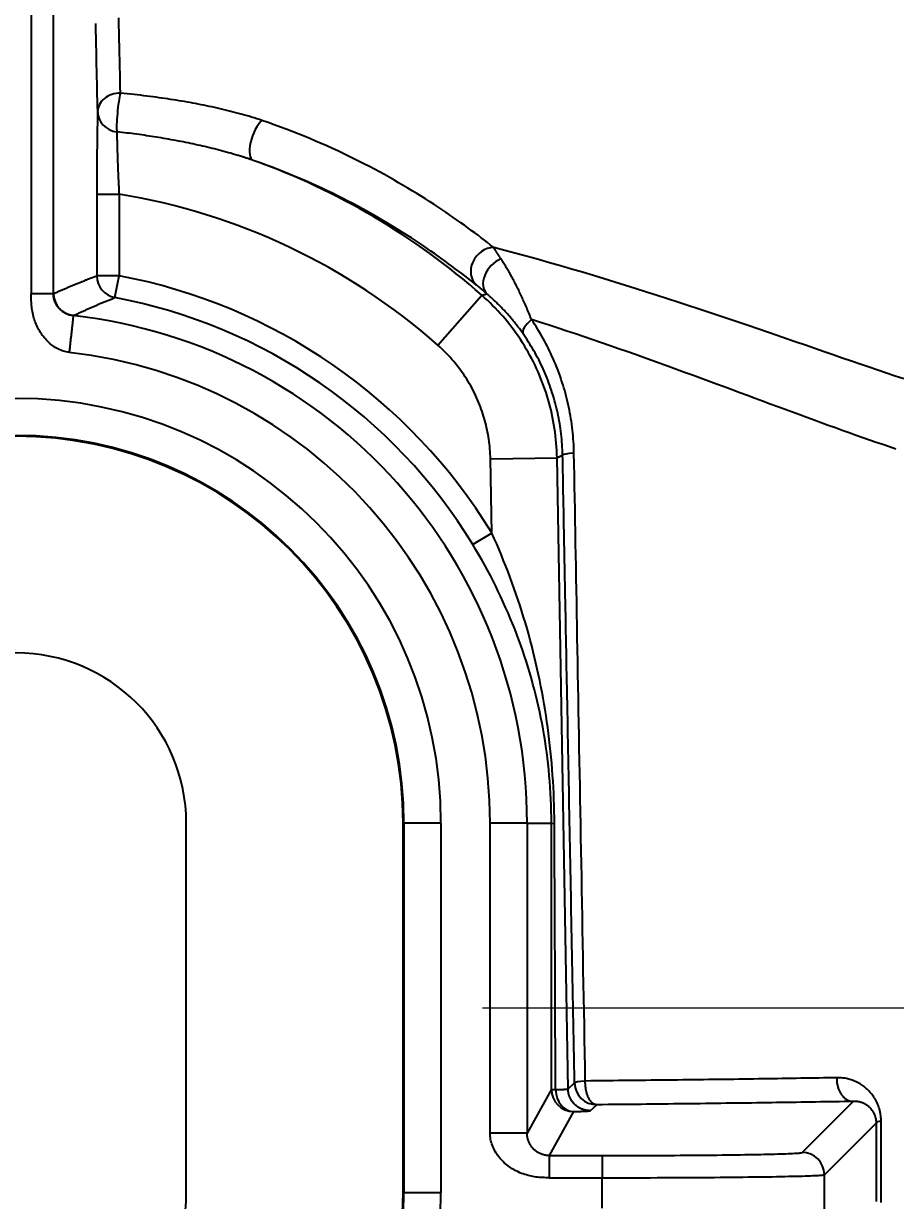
# Model space of a CAD drawing. Extents: x 0 to 395, y 0 to 289.
# Drawn here: x 114.77 to 126.55, y 222.07 to 237.98 of the extents above; entities that cross this region are included whole.
import ezdxf

# ---------------------------------------------------------------- set-up
doc = ezdxf.new("R2010")
doc.units = 0
doc.header["$LTSCALE"] = 10
doc.header["$MEASUREMENT"] = 0
doc.header["$PDMODE"] = 3
doc.header["$PDSIZE"] = -10
doc.layers.get('0').update_dxf_attribs({"linetype": 'CONTINUOUS'})
doc.layers.get('DEFPOINTS').update_dxf_attribs({"linetype": 'CONTINUOUS'})
doc.layers.add('1', color=7, linetype='CONTINUOUS')
doc.styles.add('Daelim Dimension', font='')
doc.styles.get('Daelim Dimension').set_extended_font_data('나눔고딕')
doc.dimstyles.new('DEFAULT', dxfattribs={"dimscale": 2, "dimtxt": 2, "dimasz": 2, "dimexe": 0, "dimexo": 2, "dimgap": 1, "dimtad": 1, "dimdec": 0, "dimzin": 9, "dimdsep": 46, "dimtxsty": 'Daelim Dimension', "dimcen": 0.5, "dimclrd": 5, "dimclre": 5, "dimclrt": 256, "dimadec": 1, "dimazin": 0, "dimtfac": 1, "dimtdec": 0, "dimtix": 1, "dimtmove": 0, "dimatfit": 3, "dimfxl": 1, "dimtolj": 1, "dimtzin": 1, "dimlwd": 9, "dimlwe": 9, "dimarcsym": 0})

# ---------------------------------------------------------------- blocks, each defined once
blk = doc.blocks.new('*D0')
at = {"color": 5, "linetype": 'ByBlock', "lineweight": 9, "ltscale": 0.5, "transparency": 16777216}
for p, q in [((112.37, 220.668), (112.37, 206.731)), ((116.97, 220.668), (116.97, 206.731)), ((108.37, 206.731), (104.37, 206.731)), ((112.37, 206.731), (116.97, 206.731)), ((120.97, 206.731), (152.671, 206.731))]:
    blk.add_line(p, q, dxfattribs=at)
at = {"color": 5, "ltscale": 0.5, "transparency": 16777216}
for points in [[(108.37, 207.398), (108.37, 206.064), (112.37, 206.731)], [(120.97, 207.398), (120.97, 206.064), (116.97, 206.731)]]:
    blk.add_solid(points, dxfattribs=at)
at = {"layer": 'DEFPOINTS', "color": 0, "ltscale": 0.5, "transparency": 16777216}
for p in [(112.37, 224.668), (116.97, 224.668), (116.97, 206.731)]:
    blk.add_point(p, dxfattribs=at)
at = {"color": 7, "ltscale": 0.5, "transparency": 16777216, "insert": (148.817, 211.963), "char_height": 6, "attachment_point": 5, "style": 'Daelim Dimension'}
blk.add_mtext('\\A1;5', dxfattribs=at)
blk = doc.blocks.new('*D2')
at = {"color": 5, "linetype": 'ByBlock', "lineweight": 9, "ltscale": 0.5, "transparency": 16777216}
for p, q in [((118.67, 247.167), (149.411, 247.167)), ((149.411, 243.167), (149.411, 228.668)), ((120.97, 224.668), (149.411, 224.668))]:
    blk.add_line(p, q, dxfattribs=at)
at = {"color": 5, "ltscale": 0.5, "transparency": 16777216}
for points in [[(148.744, 243.167), (150.078, 243.167), (149.411, 247.167)], [(148.744, 228.668), (150.078, 228.668), (149.411, 224.668)]]:
    blk.add_solid(points, dxfattribs=at)
at = {"layer": 'DEFPOINTS', "color": 0, "ltscale": 0.5, "transparency": 16777216}
for p in [(114.67, 247.167), (116.97, 224.668), (149.411, 224.668)]:
    blk.add_point(p, dxfattribs=at)
at = {"color": 7, "ltscale": 0.5, "transparency": 16777216, "insert": (143.99, 235.917), "char_height": 6, "attachment_point": 5, "rotation": 90, "style": 'Daelim Dimension'}
blk.add_mtext('\\A1;22.5', dxfattribs=at)

msp = doc.modelspace()

# ---------------------------------------------------------------- linework, layer by layer
at = {"layer": '1'}
for p, q in [((115.174, 242.861), (115.174, 234.325)), ((114.874, 242.797), (114.874, 234.325)), ((115.762, 235.67), (116.062, 235.67)), ((115.762, 235.67), (115.762, 234.567)), ((116.062, 235.67), (116.062, 234.567)), ((116.062, 234.567), (115.762, 234.567)), ((116.007, 234.272), (116.062, 234.567)), ((115.174, 234.325), (114.874, 234.325)), ((115.174, 234.325), (115.178, 234.327)), ((120.369, 233.629), (120.964, 234.304)), ((121.079, 232.091), (121.979, 232.107)), ((121.097, 231.089), (121.079, 232.091)), ((122.128, 223.573), (121.979, 232.107)), ((121.097, 231.089), (120.841, 230.933)), ((116.97, 222.168), (116.97, 227.168)), ((119.911, 227.168), (119.899, 227.168)), ((119.899, 222.168), (119.899, 227.168)), ((120.411, 227.168), (119.911, 227.168)), ((119.911, 227.168), (119.911, 222.168)), ((120.411, 227.168), (120.411, 222.168)), ((121.574, 227.168), (121.074, 227.168)), ((121.074, 222.975), (121.074, 227.168)), ((121.574, 227.168), (121.904, 227.168)), ((121.574, 227.168), (121.574, 222.975)), ((121.903, 223.568), (121.574, 222.975)), ((122.128, 223.573), (122.216, 223.654)), ((125.291, 222.714), (125.981, 223.404)), ((122.203, 223.268), (121.872, 222.672)), ((122.428, 223.279), (122.516, 223.359)), ((125.591, 222.414), (126.293, 223.117)), ((121.574, 222.975), (121.074, 222.975)), ((121.872, 222.672), (122.591, 222.672)), ((121.872, 222.672), (121.872, 222.372)), ((122.591, 222.672), (122.591, 222.372)), ((121.872, 222.372), (122.591, 222.372)), ((122.591, 221.963), (122.591, 222.372)), ((125.591, 221.921), (125.591, 222.414)), ((119.911, 222.168), (119.899, 222.168)), ((120.411, 222.168), (119.911, 222.168))]:
    msp.add_line(p, q, dxfattribs=at)
for points in [[(116.081, 237.037), (116.079, 237.123), (116.077, 237.21), (116.075, 237.299), (116.073, 237.389), (116.071, 237.48), (116.069, 237.573), (116.067, 237.667), (116.065, 237.762), (116.063, 237.858), (116.061, 237.956), (116.059, 238.055)], [(115.774, 236.786), (115.772, 236.86), (115.77, 236.935), (115.768, 237.012), (115.766, 237.09), (115.765, 237.17), (115.763, 237.252), (115.761, 237.336), (115.759, 237.421), (115.758, 237.509), (115.756, 237.599), (115.754, 237.69), (115.752, 237.784), (115.75, 237.879), (115.749, 237.977)], [(117.993, 236.666), (117.958, 236.678), (117.922, 236.69), (117.887, 236.701), (117.851, 236.712), (117.816, 236.723), (117.781, 236.733), (117.745, 236.743), (117.71, 236.753), (117.675, 236.763), (117.64, 236.772), (117.605, 236.781), (117.57, 236.79), (117.534, 236.799), (117.499, 236.808), (117.463, 236.816), (117.427, 236.825), (117.39, 236.833), (117.354, 236.841), (117.317, 236.849), (117.28, 236.857), (117.243, 236.865), (117.207, 236.872), (117.17, 236.88), (117.133, 236.887), (117.096, 236.894), (117.059, 236.901), (117.022, 236.908), (116.985, 236.914), (116.948, 236.921), (116.91, 236.927), (116.873, 236.934), (116.835, 236.94), (116.797, 236.946), (116.759, 236.952), (116.72, 236.958), (116.681, 236.964), (116.642, 236.969), (116.602, 236.975), (116.562, 236.981), (116.521, 236.986), (116.48, 236.992), (116.438, 236.997), (116.396, 237.002), (116.353, 237.008), (116.309, 237.013), (116.265, 237.018), (116.22, 237.023), (116.174, 237.028), (116.128, 237.033), (116.081, 237.037)], [(115.774, 236.786), (115.773, 236.775), (115.773, 236.763), (115.772, 236.75), (115.772, 236.737), (115.772, 236.724), (115.771, 236.71), (115.771, 236.695), (115.77, 236.68), (115.77, 236.665), (115.77, 236.649), (115.769, 236.633), (115.769, 236.616), (115.769, 236.599), (115.768, 236.581), (115.768, 236.563), (115.768, 236.544), (115.768, 236.525), (115.767, 236.506), (115.767, 236.486), (115.767, 236.466), (115.766, 236.445), (115.766, 236.424), (115.766, 236.402), (115.766, 236.38), (115.765, 236.358), (115.765, 236.335), (115.765, 236.312), (115.765, 236.288), (115.764, 236.263), (115.764, 236.239), (115.764, 236.213), (115.764, 236.187), (115.764, 236.161), (115.763, 236.135), (115.763, 236.108), (115.763, 236.08), (115.763, 236.053), (115.763, 236.025), (115.763, 235.996), (115.763, 235.968), (115.762, 235.939), (115.762, 235.91), (115.762, 235.881), (115.762, 235.852), (115.762, 235.822), (115.762, 235.792), (115.762, 235.762), (115.762, 235.732), (115.762, 235.701), (115.762, 235.67)], [(121.123, 234.951), (121.082, 234.983), (121.041, 235.015), (120.999, 235.048), (120.956, 235.081), (120.912, 235.114), (120.867, 235.147), (120.821, 235.181), (120.774, 235.216), (120.727, 235.25), (120.678, 235.285), (120.629, 235.32), (120.578, 235.355), (120.527, 235.39), (120.475, 235.426), (120.422, 235.462), (120.368, 235.498), (120.313, 235.534), (120.257, 235.57), (120.2, 235.606), (120.142, 235.643), (120.083, 235.679), (120.024, 235.716), (119.963, 235.752), (119.901, 235.789), (119.839, 235.825), (119.775, 235.862), (119.711, 235.898), (119.646, 235.935), (119.58, 235.971), (119.513, 236.007), (119.445, 236.043), (119.376, 236.078), (119.306, 236.114), (119.235, 236.149), (119.164, 236.184), (119.091, 236.219), (119.018, 236.254), (118.944, 236.288), (118.869, 236.322), (118.793, 236.355), (118.717, 236.388), (118.639, 236.421), (118.561, 236.453), (118.482, 236.485), (118.402, 236.517), (118.322, 236.548), (118.241, 236.578), (118.159, 236.608), (118.076, 236.638), (117.993, 236.666)], [(117.667, 236.195), (117.636, 236.204), (117.605, 236.213), (117.573, 236.223), (117.542, 236.231), (117.51, 236.24), (117.478, 236.249), (117.447, 236.257), (117.415, 236.266), (117.383, 236.274), (117.351, 236.282), (117.319, 236.29), (117.287, 236.298), (117.254, 236.306), (117.222, 236.313), (117.19, 236.321), (117.157, 236.328), (117.125, 236.335), (117.092, 236.342), (117.06, 236.349), (117.027, 236.356), (116.995, 236.363), (116.962, 236.37), (116.929, 236.376), (116.897, 236.383), (116.864, 236.389), (116.831, 236.395), (116.798, 236.401), (116.765, 236.407), (116.732, 236.413), (116.699, 236.419), (116.666, 236.425), (116.633, 236.43), (116.6, 236.436), (116.567, 236.441), (116.534, 236.446), (116.501, 236.451), (116.467, 236.456), (116.434, 236.461), (116.401, 236.466), (116.368, 236.471), (116.334, 236.476), (116.301, 236.48), (116.268, 236.484), (116.234, 236.489), (116.201, 236.493), (116.167, 236.497), (116.134, 236.501), (116.101, 236.505), (116.067, 236.509), (116.034, 236.513)], [(116.034, 236.513), (116.034, 236.504), (116.034, 236.495), (116.034, 236.486), (116.034, 236.476), (116.034, 236.465), (116.034, 236.454), (116.034, 236.443), (116.034, 236.431), (116.034, 236.419), (116.034, 236.406), (116.035, 236.393), (116.035, 236.38), (116.035, 236.366), (116.035, 236.352), (116.036, 236.338), (116.036, 236.323), (116.036, 236.307), (116.037, 236.292), (116.037, 236.276), (116.038, 236.26), (116.038, 236.243), (116.039, 236.226), (116.039, 236.209), (116.04, 236.192), (116.04, 236.174), (116.041, 236.156), (116.042, 236.137), (116.042, 236.119), (116.043, 236.1), (116.044, 236.081), (116.044, 236.062), (116.045, 236.043), (116.046, 236.023), (116.047, 236.003), (116.047, 235.983), (116.048, 235.963), (116.049, 235.943), (116.05, 235.922), (116.051, 235.902), (116.052, 235.881), (116.053, 235.86), (116.054, 235.839), (116.055, 235.818), (116.056, 235.797), (116.057, 235.776), (116.058, 235.755), (116.059, 235.734), (116.06, 235.713), (116.061, 235.691), (116.062, 235.67)], [(117.874, 236.127), (117.87, 236.129), (117.866, 236.13), (117.862, 236.132), (117.858, 236.133), (117.854, 236.134), (117.85, 236.136), (117.846, 236.137), (117.842, 236.139), (117.837, 236.14), (117.833, 236.141), (117.829, 236.143), (117.825, 236.144), (117.821, 236.146), (117.817, 236.147), (117.813, 236.148), (117.809, 236.15), (117.805, 236.151), (117.8, 236.153), (117.796, 236.154), (117.792, 236.155), (117.788, 236.157), (117.784, 236.158), (117.78, 236.159), (117.776, 236.161), (117.771, 236.162), (117.767, 236.163), (117.763, 236.165), (117.759, 236.166), (117.755, 236.167), (117.751, 236.169), (117.747, 236.17), (117.742, 236.171), (117.738, 236.173), (117.734, 236.174), (117.73, 236.175), (117.726, 236.177), (117.722, 236.178), (117.717, 236.179), (117.713, 236.181), (117.709, 236.182), (117.705, 236.183), (117.701, 236.185), (117.697, 236.186), (117.692, 236.187), (117.688, 236.188), (117.684, 236.19), (117.68, 236.191), (117.676, 236.192), (117.671, 236.194), (117.667, 236.195)], [(120.891, 234.44), (120.853, 234.471), (120.814, 234.502), (120.774, 234.533), (120.733, 234.565), (120.691, 234.598), (120.648, 234.63), (120.605, 234.663), (120.56, 234.696), (120.515, 234.73), (120.469, 234.764), (120.422, 234.798), (120.374, 234.832), (120.325, 234.867), (120.275, 234.901), (120.224, 234.936), (120.173, 234.971), (120.12, 235.007), (120.067, 235.042), (120.012, 235.078), (119.957, 235.113), (119.901, 235.149), (119.844, 235.185), (119.785, 235.221), (119.726, 235.257), (119.666, 235.293), (119.605, 235.328), (119.543, 235.364), (119.481, 235.4), (119.417, 235.436), (119.352, 235.471), (119.286, 235.507), (119.22, 235.542), (119.153, 235.577), (119.084, 235.612), (119.015, 235.647), (118.945, 235.682), (118.874, 235.716), (118.802, 235.75), (118.729, 235.783), (118.655, 235.817), (118.581, 235.85), (118.506, 235.882), (118.429, 235.915), (118.352, 235.946), (118.275, 235.978), (118.196, 236.009), (118.117, 236.039), (118.037, 236.069), (117.956, 236.098), (117.874, 236.127)], [(121.222, 234.794), (121.22, 234.798), (121.218, 234.801), (121.215, 234.804), (121.213, 234.808), (121.211, 234.811), (121.209, 234.814), (121.207, 234.818), (121.205, 234.821), (121.203, 234.824), (121.2, 234.827), (121.198, 234.831), (121.196, 234.834), (121.194, 234.837), (121.192, 234.841), (121.19, 234.844), (121.188, 234.847), (121.185, 234.85), (121.183, 234.854), (121.181, 234.857), (121.179, 234.86), (121.177, 234.863), (121.175, 234.867), (121.173, 234.87), (121.171, 234.873), (121.169, 234.876), (121.167, 234.88), (121.165, 234.883), (121.163, 234.886), (121.161, 234.889), (121.159, 234.892), (121.157, 234.895), (121.155, 234.898), (121.153, 234.902), (121.151, 234.905), (121.149, 234.908), (121.147, 234.911), (121.145, 234.914), (121.143, 234.917), (121.142, 234.92), (121.14, 234.923), (121.138, 234.926), (121.136, 234.929), (121.134, 234.932), (121.133, 234.934), (121.131, 234.937), (121.129, 234.94), (121.128, 234.943), (121.126, 234.946), (121.124, 234.948), (121.123, 234.951)], [(126.664, 233.172), (126.549, 233.21), (126.432, 233.25), (126.315, 233.29), (126.196, 233.33), (126.076, 233.371), (125.955, 233.413), (125.833, 233.455), (125.71, 233.497), (125.586, 233.54), (125.461, 233.583), (125.335, 233.627), (125.208, 233.671), (125.08, 233.715), (124.951, 233.759), (124.821, 233.804), (124.69, 233.849), (124.559, 233.894), (124.426, 233.939), (124.292, 233.984), (124.157, 234.03), (124.022, 234.075), (123.885, 234.12), (123.748, 234.166), (123.609, 234.211), (123.47, 234.257), (123.33, 234.302), (123.189, 234.347), (123.047, 234.392), (122.904, 234.437), (122.76, 234.482), (122.615, 234.526), (122.47, 234.57), (122.324, 234.614), (122.176, 234.657), (122.028, 234.701), (121.879, 234.743), (121.73, 234.786), (121.579, 234.828), (121.428, 234.869), (121.276, 234.91), (121.123, 234.951)], [(121.634, 233.974), (121.626, 233.995), (121.618, 234.015), (121.61, 234.035), (121.601, 234.055), (121.593, 234.075), (121.585, 234.094), (121.577, 234.114), (121.569, 234.133), (121.561, 234.152), (121.552, 234.172), (121.544, 234.19), (121.536, 234.209), (121.528, 234.228), (121.519, 234.246), (121.511, 234.264), (121.503, 234.283), (121.494, 234.301), (121.486, 234.318), (121.478, 234.336), (121.469, 234.353), (121.461, 234.371), (121.453, 234.388), (121.444, 234.405), (121.436, 234.421), (121.427, 234.438), (121.419, 234.454), (121.411, 234.471), (121.402, 234.487), (121.394, 234.503), (121.385, 234.518), (121.377, 234.534), (121.369, 234.549), (121.36, 234.564), (121.352, 234.579), (121.344, 234.594), (121.335, 234.609), (121.327, 234.623), (121.319, 234.638), (121.31, 234.652), (121.302, 234.666), (121.294, 234.68), (121.286, 234.693), (121.278, 234.706), (121.269, 234.72), (121.261, 234.733), (121.253, 234.745), (121.245, 234.758), (121.237, 234.77), (121.23, 234.782), (121.222, 234.794)], [(115.178, 234.327), (115.189, 234.332), (115.201, 234.337), (115.212, 234.342), (115.224, 234.347), (115.235, 234.352), (115.247, 234.357), (115.258, 234.362), (115.27, 234.367), (115.281, 234.372), (115.292, 234.377), (115.304, 234.382), (115.315, 234.387), (115.327, 234.392), (115.338, 234.397), (115.349, 234.401), (115.361, 234.406), (115.372, 234.411), (115.383, 234.416), (115.394, 234.421), (115.406, 234.425), (115.417, 234.43), (115.428, 234.435), (115.44, 234.439), (115.451, 234.444), (115.462, 234.449), (115.474, 234.453), (115.485, 234.458), (115.497, 234.463), (115.508, 234.467), (115.52, 234.472), (115.531, 234.477), (115.543, 234.481), (115.554, 234.486), (115.566, 234.491), (115.578, 234.496), (115.59, 234.5), (115.602, 234.505), (115.614, 234.51), (115.626, 234.514), (115.638, 234.519), (115.65, 234.524), (115.662, 234.529), (115.674, 234.533), (115.687, 234.538), (115.699, 234.543), (115.712, 234.548), (115.724, 234.553), (115.737, 234.557), (115.749, 234.562), (115.762, 234.567)], [(121.031, 234.323), (121.029, 234.325), (121.026, 234.328), (121.023, 234.33), (121.02, 234.333), (121.017, 234.335), (121.014, 234.338), (121.011, 234.34), (121.009, 234.342), (121.006, 234.345), (121.003, 234.347), (121, 234.35), (120.997, 234.352), (120.994, 234.355), (120.991, 234.357), (120.989, 234.36), (120.986, 234.362), (120.983, 234.364), (120.98, 234.367), (120.977, 234.369), (120.974, 234.372), (120.971, 234.374), (120.968, 234.376), (120.966, 234.379), (120.963, 234.381), (120.96, 234.384), (120.957, 234.386), (120.954, 234.388), (120.951, 234.391), (120.948, 234.393), (120.946, 234.395), (120.943, 234.398), (120.94, 234.4), (120.937, 234.402), (120.934, 234.405), (120.932, 234.407), (120.929, 234.409), (120.926, 234.412), (120.923, 234.414), (120.921, 234.416), (120.918, 234.418), (120.915, 234.421), (120.912, 234.423), (120.91, 234.425), (120.907, 234.427), (120.904, 234.429), (120.902, 234.431), (120.899, 234.434), (120.896, 234.436), (120.894, 234.438), (120.891, 234.44)], [(115.388, 233.532), (115.368, 233.534), (115.349, 233.538), (115.33, 233.542), (115.311, 233.548), (115.292, 233.554), (115.274, 233.561), (115.255, 233.569), (115.237, 233.578), (115.219, 233.588), (115.201, 233.598), (115.183, 233.61), (115.165, 233.622), (115.148, 233.635), (115.133, 233.647), (115.118, 233.66), (115.104, 233.674), (115.09, 233.688), (115.076, 233.702), (115.062, 233.717), (115.049, 233.733), (115.037, 233.749), (115.025, 233.765), (115.013, 233.782), (115.001, 233.8), (114.99, 233.818), (114.979, 233.836), (114.969, 233.855), (114.96, 233.874), (114.951, 233.894), (114.942, 233.914), (114.934, 233.934), (114.926, 233.954), (114.919, 233.975), (114.913, 233.996), (114.907, 234.018), (114.902, 234.04), (114.897, 234.062), (114.892, 234.083), (114.889, 234.102), (114.886, 234.122), (114.883, 234.143), (114.881, 234.163), (114.879, 234.184), (114.878, 234.205), (114.877, 234.222), (114.876, 234.24), (114.875, 234.26), (114.875, 234.28), (114.874, 234.302), (114.874, 234.325)], [(115.444, 234.029), (115.436, 234.029), (115.429, 234.031), (115.421, 234.032), (115.413, 234.033), (115.406, 234.035), (115.398, 234.037), (115.391, 234.039), (115.384, 234.041), (115.376, 234.044), (115.369, 234.047), (115.362, 234.049), (115.355, 234.052), (115.348, 234.055), (115.341, 234.059), (115.334, 234.062), (115.328, 234.066), (115.321, 234.07), (115.314, 234.074), (115.307, 234.078), (115.301, 234.083), (115.294, 234.088), (115.288, 234.093), (115.281, 234.098), (115.275, 234.103), (115.269, 234.109), (115.262, 234.115), (115.256, 234.122), (115.25, 234.128), (115.244, 234.135), (115.238, 234.143), (115.232, 234.15), (115.226, 234.158), (115.221, 234.166), (115.216, 234.175), (115.211, 234.184), (115.206, 234.192), (115.202, 234.201), (115.198, 234.21), (115.194, 234.22), (115.191, 234.229), (115.188, 234.238), (115.185, 234.247), (115.182, 234.257), (115.18, 234.266), (115.179, 234.276), (115.177, 234.286), (115.176, 234.295), (115.175, 234.305), (115.175, 234.315), (115.174, 234.325)], [(115.444, 234.029), (115.455, 234.034), (115.466, 234.039), (115.477, 234.044), (115.488, 234.049), (115.499, 234.054), (115.51, 234.059), (115.521, 234.064), (115.532, 234.07), (115.543, 234.075), (115.554, 234.08), (115.565, 234.084), (115.576, 234.089), (115.587, 234.094), (115.598, 234.099), (115.609, 234.104), (115.62, 234.109), (115.631, 234.114), (115.642, 234.119), (115.652, 234.123), (115.663, 234.128), (115.674, 234.133), (115.685, 234.138), (115.696, 234.143), (115.707, 234.147), (115.718, 234.152), (115.729, 234.157), (115.74, 234.162), (115.751, 234.166), (115.762, 234.171), (115.773, 234.176), (115.784, 234.181), (115.795, 234.185), (115.806, 234.19), (115.818, 234.195), (115.829, 234.2), (115.84, 234.204), (115.852, 234.209), (115.863, 234.214), (115.875, 234.219), (115.887, 234.224), (115.898, 234.228), (115.91, 234.233), (115.922, 234.238), (115.934, 234.243), (115.946, 234.248), (115.958, 234.253), (115.97, 234.257), (115.982, 234.262), (115.994, 234.267), (116.007, 234.272)], [(120.964, 234.304), (120.965, 234.304), (120.967, 234.305), (120.968, 234.305), (120.969, 234.305), (120.97, 234.306), (120.972, 234.306), (120.973, 234.306), (120.974, 234.307), (120.976, 234.307), (120.977, 234.308), (120.978, 234.308), (120.98, 234.308), (120.981, 234.309), (120.982, 234.309), (120.983, 234.309), (120.985, 234.31), (120.986, 234.31), (120.987, 234.311), (120.989, 234.311), (120.99, 234.311), (120.991, 234.312), (120.993, 234.312), (120.994, 234.312), (120.995, 234.313), (120.997, 234.313), (120.998, 234.314), (120.999, 234.314), (121.001, 234.314), (121.002, 234.315), (121.004, 234.315), (121.005, 234.315), (121.006, 234.316), (121.008, 234.316), (121.009, 234.317), (121.01, 234.317), (121.012, 234.317), (121.013, 234.318), (121.015, 234.318), (121.016, 234.319), (121.017, 234.319), (121.019, 234.319), (121.02, 234.32), (121.022, 234.32), (121.023, 234.321), (121.024, 234.321), (121.026, 234.321), (121.027, 234.322), (121.029, 234.322), (121.03, 234.323), (121.031, 234.323)], [(121.979, 232.107), (121.978, 232.157), (121.976, 232.206), (121.973, 232.256), (121.969, 232.306), (121.964, 232.355), (121.959, 232.405), (121.953, 232.454), (121.946, 232.504), (121.938, 232.553), (121.929, 232.602), (121.92, 232.651), (121.909, 232.7), (121.898, 232.748), (121.886, 232.796), (121.873, 232.845), (121.86, 232.893), (121.846, 232.94), (121.83, 232.988), (121.815, 233.035), (121.798, 233.082), (121.78, 233.129), (121.762, 233.175), (121.743, 233.221), (121.723, 233.267), (121.703, 233.312), (121.682, 233.357), (121.66, 233.402), (121.637, 233.446), (121.613, 233.49), (121.589, 233.534), (121.564, 233.577), (121.539, 233.62), (121.512, 233.662), (121.485, 233.704), (121.457, 233.745), (121.429, 233.786), (121.4, 233.826), (121.37, 233.866), (121.34, 233.906), (121.309, 233.945), (121.277, 233.983), (121.245, 234.021), (121.212, 234.058), (121.178, 234.095), (121.144, 234.132), (121.109, 234.167), (121.074, 234.202), (121.038, 234.237), (121.001, 234.271), (120.964, 234.304)], [(121.52, 233.784), (121.51, 233.798), (121.5, 233.812), (121.49, 233.826), (121.48, 233.839), (121.471, 233.852), (121.461, 233.865), (121.451, 233.878), (121.442, 233.89), (121.433, 233.903), (121.423, 233.914), (121.414, 233.926), (121.405, 233.938), (121.396, 233.949), (121.386, 233.96), (121.377, 233.971), (121.368, 233.982), (121.359, 233.993), (121.35, 234.004), (121.341, 234.015), (121.332, 234.025), (121.323, 234.035), (121.314, 234.046), (121.304, 234.056), (121.295, 234.066), (121.286, 234.076), (121.277, 234.086), (121.268, 234.096), (121.259, 234.106), (121.249, 234.116), (121.24, 234.126), (121.23, 234.136), (121.221, 234.145), (121.211, 234.155), (121.202, 234.165), (121.192, 234.175), (121.182, 234.185), (121.172, 234.194), (121.162, 234.204), (121.152, 234.214), (121.141, 234.224), (121.131, 234.234), (121.121, 234.243), (121.11, 234.253), (121.099, 234.263), (121.088, 234.273), (121.077, 234.283), (121.066, 234.293), (121.054, 234.303), (121.043, 234.313), (121.031, 234.323)], [(115.444, 234.029), (115.444, 234.028), (115.444, 234.027), (115.444, 234.026), (115.443, 234.024), (115.443, 234.022), (115.443, 234.019), (115.442, 234.016), (115.442, 234.012), (115.442, 234.008), (115.441, 234.003), (115.44, 233.998), (115.44, 233.992), (115.439, 233.986), (115.438, 233.98), (115.438, 233.973), (115.437, 233.966), (115.436, 233.958), (115.435, 233.95), (115.434, 233.941), (115.433, 233.932), (115.432, 233.923), (115.431, 233.913), (115.43, 233.903), (115.428, 233.892), (115.427, 233.881), (115.426, 233.87), (115.425, 233.859), (115.423, 233.847), (115.422, 233.835), (115.421, 233.822), (115.419, 233.81), (115.418, 233.797), (115.416, 233.783), (115.415, 233.77), (115.413, 233.756), (115.412, 233.742), (115.41, 233.728), (115.408, 233.714), (115.407, 233.699), (115.405, 233.684), (115.403, 233.67), (115.402, 233.655), (115.4, 233.639), (115.398, 233.624), (115.397, 233.609), (115.395, 233.594), (115.393, 233.578), (115.391, 233.563), (115.39, 233.547), (115.388, 233.532)], [(122.208, 232.168), (122.208, 232.207), (122.206, 232.246), (122.204, 232.286), (122.202, 232.325), (122.199, 232.364), (122.196, 232.403), (122.192, 232.442), (122.188, 232.481), (122.183, 232.52), (122.178, 232.559), (122.173, 232.598), (122.167, 232.636), (122.16, 232.675), (122.153, 232.713), (122.146, 232.751), (122.138, 232.79), (122.13, 232.828), (122.121, 232.865), (122.112, 232.903), (122.103, 232.941), (122.093, 232.978), (122.083, 233.015), (122.072, 233.052), (122.061, 233.089), (122.049, 233.126), (122.037, 233.162), (122.025, 233.199), (122.012, 233.235), (121.999, 233.271), (121.985, 233.307), (121.971, 233.342), (121.957, 233.378), (121.942, 233.413), (121.927, 233.448), (121.911, 233.482), (121.895, 233.517), (121.879, 233.551), (121.862, 233.585), (121.845, 233.619), (121.827, 233.652), (121.81, 233.686), (121.792, 233.719), (121.773, 233.752), (121.754, 233.784), (121.735, 233.817), (121.715, 233.849), (121.695, 233.881), (121.675, 233.912), (121.655, 233.943), (121.634, 233.974)], [(126.557, 232.225), (126.469, 232.254), (126.381, 232.284), (126.291, 232.314), (126.201, 232.345), (126.111, 232.377), (126.019, 232.409), (125.926, 232.442), (125.833, 232.475), (125.739, 232.509), (125.644, 232.543), (125.549, 232.578), (125.452, 232.613), (125.355, 232.649), (125.258, 232.685), (125.159, 232.721), (125.06, 232.758), (124.96, 232.795), (124.859, 232.833), (124.757, 232.871), (124.655, 232.909), (124.552, 232.947), (124.448, 232.986), (124.344, 233.025), (124.239, 233.064), (124.133, 233.103), (124.026, 233.142), (123.919, 233.182), (123.811, 233.222), (123.702, 233.261), (123.593, 233.301), (123.483, 233.341), (123.373, 233.381), (123.261, 233.421), (123.149, 233.461), (123.037, 233.501), (122.923, 233.541), (122.809, 233.581), (122.695, 233.621), (122.579, 233.661), (122.463, 233.701), (122.347, 233.74), (122.23, 233.78), (122.112, 233.819), (121.993, 233.858), (121.874, 233.897), (121.754, 233.936), (121.634, 233.974)], [(122.054, 232.141), (122.054, 232.178), (122.052, 232.214), (122.05, 232.25), (122.048, 232.286), (122.046, 232.322), (122.042, 232.357), (122.039, 232.393), (122.035, 232.429), (122.031, 232.464), (122.026, 232.5), (122.021, 232.535), (122.015, 232.57), (122.009, 232.606), (122.002, 232.641), (121.995, 232.676), (121.988, 232.71), (121.98, 232.745), (121.972, 232.779), (121.964, 232.814), (121.955, 232.848), (121.946, 232.882), (121.936, 232.916), (121.926, 232.95), (121.915, 232.983), (121.905, 233.017), (121.893, 233.05), (121.882, 233.083), (121.87, 233.116), (121.858, 233.148), (121.845, 233.181), (121.832, 233.213), (121.818, 233.245), (121.805, 233.277), (121.791, 233.308), (121.776, 233.34), (121.761, 233.371), (121.746, 233.402), (121.731, 233.433), (121.715, 233.463), (121.699, 233.493), (121.682, 233.524), (121.666, 233.553), (121.648, 233.583), (121.631, 233.612), (121.613, 233.642), (121.595, 233.67), (121.577, 233.699), (121.558, 233.728), (121.539, 233.756), (121.52, 233.784)], [(121.079, 232.091), (121.078, 232.125), (121.077, 232.159), (121.075, 232.192), (121.073, 232.226), (121.07, 232.259), (121.066, 232.292), (121.062, 232.324), (121.058, 232.357), (121.053, 232.389), (121.047, 232.421), (121.041, 232.453), (121.035, 232.485), (121.028, 232.516), (121.021, 232.547), (121.013, 232.578), (121.005, 232.609), (120.996, 232.64), (120.987, 232.671), (120.977, 232.702), (120.967, 232.733), (120.956, 232.764), (120.944, 232.796), (120.932, 232.827), (120.92, 232.858), (120.906, 232.89), (120.892, 232.921), (120.878, 232.952), (120.863, 232.984), (120.847, 233.015), (120.831, 233.046), (120.814, 233.077), (120.796, 233.108), (120.778, 233.139), (120.759, 233.17), (120.739, 233.201), (120.719, 233.231), (120.698, 233.261), (120.677, 233.291), (120.654, 233.321), (120.632, 233.351), (120.608, 233.38), (120.584, 233.409), (120.56, 233.437), (120.535, 233.466), (120.509, 233.494), (120.482, 233.521), (120.455, 233.549), (120.427, 233.576), (120.398, 233.603), (120.369, 233.629)], [(122.361, 223.68), (122.358, 223.87), (122.355, 224.059), (122.351, 224.248), (122.348, 224.435), (122.344, 224.622), (122.341, 224.807), (122.338, 224.992), (122.334, 225.177), (122.331, 225.36), (122.328, 225.542), (122.325, 225.724), (122.321, 225.905), (122.318, 226.085), (122.315, 226.264), (122.312, 226.443), (122.308, 226.62), (122.305, 226.797), (122.302, 226.973), (122.299, 227.148), (122.296, 227.322), (122.293, 227.496), (122.29, 227.668), (122.286, 227.84), (122.283, 228.011), (122.28, 228.181), (122.277, 228.351), (122.274, 228.519), (122.271, 228.687), (122.268, 228.854), (122.265, 229.02), (122.262, 229.185), (122.259, 229.35), (122.256, 229.513), (122.253, 229.676), (122.25, 229.838), (122.248, 229.999), (122.245, 230.159), (122.242, 230.319), (122.239, 230.477), (122.236, 230.635), (122.233, 230.792), (122.23, 230.948), (122.228, 231.103), (122.225, 231.258), (122.222, 231.412), (122.219, 231.564), (122.217, 231.717), (122.214, 231.868), (122.211, 232.018), (122.208, 232.168)], [(121.979, 232.107), (121.98, 232.107), (121.982, 232.108), (121.983, 232.109), (121.985, 232.109), (121.986, 232.11), (121.987, 232.111), (121.989, 232.111), (121.99, 232.112), (121.992, 232.113), (121.993, 232.113), (121.995, 232.114), (121.996, 232.115), (121.998, 232.115), (121.999, 232.116), (122, 232.117), (122.002, 232.117), (122.003, 232.118), (122.005, 232.119), (122.006, 232.119), (122.008, 232.12), (122.009, 232.121), (122.011, 232.121), (122.012, 232.122), (122.014, 232.123), (122.015, 232.123), (122.017, 232.124), (122.018, 232.125), (122.02, 232.126), (122.021, 232.126), (122.023, 232.127), (122.024, 232.128), (122.026, 232.128), (122.027, 232.129), (122.029, 232.13), (122.031, 232.13), (122.032, 232.131), (122.034, 232.132), (122.035, 232.133), (122.037, 232.133), (122.038, 232.134), (122.04, 232.135), (122.042, 232.136), (122.043, 232.136), (122.045, 232.137), (122.046, 232.138), (122.048, 232.138), (122.05, 232.139), (122.051, 232.14), (122.053, 232.141), (122.054, 232.141)], [(122.111, 229.192), (122.109, 229.253), (122.108, 229.315), (122.107, 229.377), (122.106, 229.438), (122.105, 229.5), (122.104, 229.561), (122.102, 229.622), (122.101, 229.683), (122.1, 229.744), (122.099, 229.805), (122.098, 229.866), (122.097, 229.926), (122.096, 229.987), (122.094, 230.047), (122.093, 230.107), (122.092, 230.167), (122.091, 230.227), (122.09, 230.287), (122.089, 230.347), (122.088, 230.407), (122.086, 230.466), (122.085, 230.525), (122.084, 230.585), (122.083, 230.644), (122.082, 230.703), (122.081, 230.762), (122.08, 230.821), (122.079, 230.879), (122.077, 230.938), (122.076, 230.996), (122.075, 231.055), (122.074, 231.113), (122.073, 231.171), (122.072, 231.229), (122.071, 231.287), (122.07, 231.345), (122.069, 231.403), (122.067, 231.46), (122.066, 231.518), (122.065, 231.575), (122.064, 231.632), (122.063, 231.689), (122.062, 231.746), (122.061, 231.803), (122.06, 231.86), (122.059, 231.916), (122.058, 231.973), (122.057, 232.029), (122.056, 232.085), (122.054, 232.141)], [(121.944, 227.163), (121.944, 227.245), (121.942, 227.326), (121.94, 227.408), (121.938, 227.489), (121.934, 227.571), (121.93, 227.652), (121.926, 227.733), (121.92, 227.814), (121.914, 227.895), (121.907, 227.976), (121.9, 228.057), (121.892, 228.138), (121.884, 228.218), (121.874, 228.298), (121.864, 228.378), (121.854, 228.458), (121.843, 228.538), (121.831, 228.618), (121.818, 228.697), (121.805, 228.777), (121.791, 228.856), (121.777, 228.935), (121.761, 229.014), (121.746, 229.093), (121.729, 229.172), (121.712, 229.25), (121.694, 229.329), (121.676, 229.407), (121.657, 229.485), (121.637, 229.563), (121.617, 229.641), (121.596, 229.719), (121.574, 229.796), (121.551, 229.874), (121.528, 229.951), (121.504, 230.028), (121.48, 230.105), (121.455, 230.182), (121.429, 230.259), (121.402, 230.336), (121.375, 230.412), (121.347, 230.488), (121.318, 230.564), (121.289, 230.64), (121.258, 230.715), (121.228, 230.791), (121.196, 230.866), (121.164, 230.941), (121.131, 231.015), (121.097, 231.089)], [(121.904, 227.168), (121.904, 227.248), (121.902, 227.328), (121.9, 227.409), (121.897, 227.489), (121.893, 227.569), (121.888, 227.649), (121.882, 227.729), (121.875, 227.808), (121.868, 227.888), (121.859, 227.967), (121.85, 228.046), (121.84, 228.124), (121.829, 228.202), (121.817, 228.28), (121.804, 228.358), (121.791, 228.436), (121.776, 228.513), (121.761, 228.59), (121.745, 228.667), (121.728, 228.743), (121.711, 228.82), (121.692, 228.896), (121.673, 228.971), (121.653, 229.047), (121.632, 229.122), (121.61, 229.198), (121.588, 229.273), (121.565, 229.347), (121.54, 229.422), (121.515, 229.496), (121.489, 229.571), (121.463, 229.645), (121.435, 229.718), (121.407, 229.792), (121.378, 229.865), (121.348, 229.938), (121.317, 230.011), (121.285, 230.084), (121.253, 230.156), (121.219, 230.228), (121.185, 230.3), (121.15, 230.372), (121.114, 230.443), (121.078, 230.514), (121.04, 230.585), (121.002, 230.655), (120.963, 230.725), (120.923, 230.795), (120.882, 230.864), (120.841, 230.933)], [(122.216, 223.654), (122.214, 223.773), (122.212, 223.891), (122.209, 224.009), (122.207, 224.127), (122.205, 224.244), (122.203, 224.361), (122.201, 224.478), (122.198, 224.594), (122.196, 224.71), (122.194, 224.826), (122.192, 224.941), (122.19, 225.056), (122.187, 225.171), (122.185, 225.285), (122.183, 225.4), (122.181, 225.513), (122.179, 225.627), (122.176, 225.74), (122.174, 225.853), (122.172, 225.965), (122.17, 226.077), (122.168, 226.189), (122.166, 226.301), (122.164, 226.412), (122.162, 226.523), (122.159, 226.634), (122.157, 226.744), (122.155, 226.854), (122.153, 226.964), (122.151, 227.073), (122.149, 227.182), (122.147, 227.29), (122.145, 227.399), (122.143, 227.507), (122.141, 227.615), (122.139, 227.722), (122.137, 227.829), (122.135, 227.936), (122.133, 228.042), (122.131, 228.148), (122.129, 228.254), (122.127, 228.359), (122.125, 228.465), (122.123, 228.569), (122.121, 228.674), (122.119, 228.778), (122.117, 228.882), (122.115, 228.986), (122.113, 229.089), (122.111, 229.192)], [(121.903, 223.568), (121.903, 223.633), (121.903, 223.699), (121.903, 223.765), (121.903, 223.831), (121.903, 223.897), (121.903, 223.964), (121.903, 224.031), (121.903, 224.098), (121.903, 224.166), (121.903, 224.233), (121.903, 224.301), (121.903, 224.369), (121.903, 224.438), (121.903, 224.506), (121.903, 224.575), (121.903, 224.644), (121.903, 224.713), (121.903, 224.783), (121.903, 224.853), (121.903, 224.922), (121.903, 224.993), (121.903, 225.063), (121.903, 225.134), (121.903, 225.205), (121.903, 225.276), (121.904, 225.348), (121.904, 225.419), (121.904, 225.492), (121.904, 225.564), (121.904, 225.637), (121.904, 225.71), (121.904, 225.784), (121.904, 225.858), (121.904, 225.932), (121.904, 226.006), (121.904, 226.081), (121.904, 226.157), (121.904, 226.232), (121.904, 226.308), (121.904, 226.385), (121.904, 226.462), (121.904, 226.539), (121.904, 226.616), (121.904, 226.694), (121.904, 226.772), (121.904, 226.851), (121.904, 226.929), (121.904, 227.009), (121.904, 227.088), (121.904, 227.168)], [(121.959, 223.564), (121.959, 223.629), (121.959, 223.695), (121.959, 223.761), (121.958, 223.827), (121.958, 223.893), (121.958, 223.96), (121.957, 224.027), (121.957, 224.094), (121.957, 224.161), (121.957, 224.229), (121.956, 224.297), (121.956, 224.365), (121.956, 224.433), (121.955, 224.502), (121.955, 224.571), (121.955, 224.64), (121.955, 224.709), (121.954, 224.778), (121.954, 224.848), (121.954, 224.918), (121.953, 224.988), (121.953, 225.059), (121.953, 225.129), (121.953, 225.2), (121.952, 225.272), (121.952, 225.343), (121.952, 225.415), (121.951, 225.487), (121.951, 225.56), (121.951, 225.633), (121.95, 225.706), (121.95, 225.779), (121.95, 225.853), (121.949, 225.927), (121.949, 226.002), (121.949, 226.077), (121.949, 226.152), (121.948, 226.228), (121.948, 226.304), (121.948, 226.38), (121.947, 226.457), (121.947, 226.534), (121.947, 226.612), (121.946, 226.689), (121.946, 226.768), (121.946, 226.846), (121.945, 226.925), (121.945, 227.004), (121.945, 227.083), (121.944, 227.163)], [(125.758, 223.725), (125.698, 223.724), (125.639, 223.723), (125.579, 223.722), (125.518, 223.721), (125.458, 223.72), (125.396, 223.719), (125.335, 223.718), (125.273, 223.717), (125.21, 223.716), (125.148, 223.715), (125.085, 223.714), (125.021, 223.713), (124.957, 223.712), (124.893, 223.711), (124.829, 223.71), (124.764, 223.709), (124.699, 223.708), (124.633, 223.707), (124.567, 223.706), (124.501, 223.705), (124.434, 223.704), (124.367, 223.703), (124.3, 223.703), (124.232, 223.702), (124.164, 223.701), (124.096, 223.7), (124.027, 223.699), (123.958, 223.698), (123.889, 223.697), (123.819, 223.696), (123.749, 223.695), (123.679, 223.695), (123.608, 223.694), (123.537, 223.693), (123.466, 223.692), (123.395, 223.691), (123.323, 223.69), (123.25, 223.69), (123.178, 223.689), (123.105, 223.688), (123.032, 223.687), (122.959, 223.686), (122.885, 223.686), (122.811, 223.685), (122.737, 223.684), (122.662, 223.683), (122.588, 223.682), (122.512, 223.682), (122.437, 223.681), (122.361, 223.68)], [(125.758, 223.725), (125.757, 223.717), (125.757, 223.708), (125.757, 223.699), (125.758, 223.69), (125.758, 223.68), (125.759, 223.671), (125.76, 223.662), (125.761, 223.652), (125.763, 223.643), (125.764, 223.634), (125.766, 223.624), (125.768, 223.615), (125.771, 223.605), (125.773, 223.596), (125.776, 223.587), (125.779, 223.577), (125.783, 223.568), (125.786, 223.559), (125.79, 223.55), (125.794, 223.542), (125.799, 223.533), (125.803, 223.525), (125.808, 223.517), (125.813, 223.509), (125.818, 223.501), (125.824, 223.493), (125.829, 223.486), (125.835, 223.479), (125.841, 223.473), (125.847, 223.466), (125.853, 223.46), (125.859, 223.454), (125.866, 223.449), (125.872, 223.444), (125.879, 223.439), (125.886, 223.434), (125.892, 223.43), (125.899, 223.426), (125.906, 223.423), (125.913, 223.419), (125.92, 223.417), (125.927, 223.414), (125.934, 223.412), (125.941, 223.41), (125.947, 223.408), (125.954, 223.407), (125.961, 223.406), (125.968, 223.405), (125.974, 223.405), (125.981, 223.404)], [(126.357, 223.138), (126.357, 223.163), (126.355, 223.187), (126.353, 223.211), (126.35, 223.235), (126.345, 223.258), (126.34, 223.28), (126.334, 223.302), (126.328, 223.324), (126.32, 223.344), (126.312, 223.364), (126.304, 223.384), (126.295, 223.403), (126.285, 223.421), (126.275, 223.438), (126.265, 223.455), (126.254, 223.472), (126.243, 223.487), (126.231, 223.502), (126.219, 223.517), (126.207, 223.531), (126.195, 223.544), (126.182, 223.557), (126.169, 223.57), (126.156, 223.581), (126.142, 223.593), (126.129, 223.604), (126.115, 223.614), (126.101, 223.624), (126.087, 223.633), (126.072, 223.642), (126.058, 223.651), (126.043, 223.658), (126.028, 223.666), (126.013, 223.673), (125.998, 223.68), (125.983, 223.686), (125.967, 223.692), (125.952, 223.697), (125.936, 223.702), (125.92, 223.706), (125.904, 223.71), (125.888, 223.714), (125.872, 223.717), (125.856, 223.719), (125.84, 223.721), (125.824, 223.723), (125.807, 223.724), (125.791, 223.725), (125.774, 223.725), (125.758, 223.725)], [(121.959, 223.564), (121.966, 223.564), (121.972, 223.564), (121.978, 223.564), (121.984, 223.564), (121.99, 223.564), (121.996, 223.565), (122.001, 223.565), (122.007, 223.565), (122.012, 223.565), (122.017, 223.565), (122.023, 223.565), (122.028, 223.566), (122.033, 223.566), (122.037, 223.566), (122.042, 223.566), (122.047, 223.566), (122.051, 223.566), (122.055, 223.567), (122.06, 223.567), (122.064, 223.567), (122.068, 223.567), (122.072, 223.567), (122.075, 223.568), (122.079, 223.568), (122.082, 223.568), (122.086, 223.568), (122.089, 223.568), (122.092, 223.569), (122.095, 223.569), (122.098, 223.569), (122.101, 223.569), (122.103, 223.569), (122.106, 223.57), (122.108, 223.57), (122.11, 223.57), (122.112, 223.57), (122.114, 223.57), (122.116, 223.571), (122.118, 223.571), (122.119, 223.571), (122.121, 223.571), (122.122, 223.571), (122.123, 223.572), (122.124, 223.572), (122.125, 223.572), (122.126, 223.572), (122.127, 223.573), (122.127, 223.573), (122.128, 223.573), (122.128, 223.573)], [(122.428, 223.279), (122.419, 223.279), (122.411, 223.279), (122.402, 223.28), (122.394, 223.281), (122.385, 223.282), (122.376, 223.283), (122.367, 223.285), (122.358, 223.287), (122.349, 223.289), (122.341, 223.292), (122.332, 223.294), (122.323, 223.298), (122.314, 223.301), (122.305, 223.305), (122.297, 223.309), (122.288, 223.313), (122.28, 223.318), (122.271, 223.323), (122.263, 223.328), (122.255, 223.333), (122.247, 223.339), (122.24, 223.345), (122.232, 223.351), (122.225, 223.358), (122.218, 223.365), (122.211, 223.372), (122.204, 223.379), (122.198, 223.386), (122.192, 223.394), (122.186, 223.402), (122.18, 223.41), (122.175, 223.418), (122.17, 223.426), (122.165, 223.434), (122.16, 223.443), (122.156, 223.451), (122.152, 223.46), (122.149, 223.469), (122.145, 223.477), (122.142, 223.486), (122.14, 223.495), (122.137, 223.504), (122.135, 223.513), (122.133, 223.522), (122.132, 223.53), (122.13, 223.539), (122.129, 223.548), (122.129, 223.556), (122.128, 223.565), (122.128, 223.573)], [(122.516, 223.359), (122.511, 223.36), (122.506, 223.36), (122.501, 223.361), (122.496, 223.362), (122.491, 223.364), (122.486, 223.366), (122.481, 223.368), (122.476, 223.37), (122.471, 223.373), (122.467, 223.376), (122.462, 223.38), (122.457, 223.383), (122.453, 223.387), (122.448, 223.392), (122.443, 223.396), (122.439, 223.401), (122.435, 223.406), (122.43, 223.412), (122.426, 223.417), (122.422, 223.423), (122.418, 223.429), (122.414, 223.436), (122.411, 223.442), (122.407, 223.449), (122.404, 223.456), (122.4, 223.463), (122.397, 223.471), (122.394, 223.479), (122.391, 223.487), (122.388, 223.495), (122.385, 223.503), (122.382, 223.511), (122.38, 223.52), (122.378, 223.529), (122.375, 223.537), (122.373, 223.546), (122.372, 223.555), (122.37, 223.565), (122.368, 223.574), (122.367, 223.583), (122.366, 223.593), (122.364, 223.602), (122.363, 223.612), (122.363, 223.622), (122.362, 223.631), (122.362, 223.641), (122.361, 223.651), (122.361, 223.661), (122.361, 223.67), (122.361, 223.68)], [(125.981, 223.404), (125.918, 223.403), (125.856, 223.402), (125.792, 223.401), (125.729, 223.4), (125.665, 223.399), (125.601, 223.398), (125.537, 223.397), (125.473, 223.396), (125.408, 223.395), (125.343, 223.394), (125.277, 223.393), (125.211, 223.392), (125.145, 223.391), (125.079, 223.39), (125.013, 223.389), (124.946, 223.388), (124.879, 223.387), (124.811, 223.386), (124.744, 223.385), (124.676, 223.384), (124.608, 223.383), (124.54, 223.382), (124.471, 223.381), (124.402, 223.38), (124.333, 223.38), (124.263, 223.379), (124.194, 223.378), (124.124, 223.377), (124.053, 223.376), (123.983, 223.375), (123.912, 223.374), (123.841, 223.373), (123.77, 223.373), (123.698, 223.372), (123.626, 223.371), (123.554, 223.37), (123.481, 223.369), (123.409, 223.368), (123.336, 223.368), (123.263, 223.367), (123.189, 223.366), (123.115, 223.365), (123.041, 223.365), (122.967, 223.364), (122.893, 223.363), (122.818, 223.362), (122.743, 223.362), (122.668, 223.361), (122.592, 223.36), (122.516, 223.359)], [(126.293, 223.117), (126.293, 223.125), (126.293, 223.134), (126.292, 223.142), (126.291, 223.151), (126.29, 223.159), (126.289, 223.168), (126.287, 223.176), (126.285, 223.184), (126.283, 223.192), (126.281, 223.2), (126.278, 223.207), (126.276, 223.215), (126.273, 223.222), (126.27, 223.229), (126.267, 223.236), (126.263, 223.243), (126.26, 223.25), (126.256, 223.257), (126.252, 223.264), (126.248, 223.27), (126.243, 223.277), (126.238, 223.283), (126.233, 223.29), (126.228, 223.296), (126.223, 223.303), (126.217, 223.309), (126.211, 223.316), (126.205, 223.322), (126.198, 223.328), (126.191, 223.334), (126.184, 223.34), (126.176, 223.345), (126.169, 223.351), (126.161, 223.356), (126.152, 223.361), (126.143, 223.366), (126.134, 223.371), (126.125, 223.376), (126.115, 223.38), (126.105, 223.384), (126.094, 223.388), (126.083, 223.391), (126.072, 223.394), (126.06, 223.397), (126.048, 223.4), (126.036, 223.402), (126.023, 223.403), (126.009, 223.404), (125.995, 223.405), (125.981, 223.404)], [(122.203, 223.268), (122.211, 223.268), (122.22, 223.268), (122.228, 223.268), (122.236, 223.269), (122.243, 223.269), (122.251, 223.269), (122.259, 223.269), (122.266, 223.269), (122.273, 223.27), (122.28, 223.27), (122.287, 223.27), (122.293, 223.27), (122.3, 223.27), (122.306, 223.271), (122.312, 223.271), (122.319, 223.271), (122.324, 223.271), (122.33, 223.271), (122.336, 223.272), (122.341, 223.272), (122.347, 223.272), (122.352, 223.272), (122.357, 223.272), (122.361, 223.273), (122.366, 223.273), (122.371, 223.273), (122.375, 223.273), (122.379, 223.274), (122.383, 223.274), (122.387, 223.274), (122.391, 223.274), (122.394, 223.274), (122.398, 223.275), (122.401, 223.275), (122.404, 223.275), (122.407, 223.275), (122.409, 223.276), (122.412, 223.276), (122.414, 223.276), (122.416, 223.276), (122.418, 223.276), (122.42, 223.277), (122.422, 223.277), (122.423, 223.277), (122.424, 223.277), (122.425, 223.278), (122.426, 223.278), (122.427, 223.278), (122.427, 223.278), (122.428, 223.279)], [(126.295, 222.053), (126.295, 222.091), (126.295, 222.129), (126.295, 222.167), (126.295, 222.205), (126.295, 222.243), (126.295, 222.281), (126.295, 222.319), (126.295, 222.357), (126.295, 222.395), (126.295, 222.433), (126.295, 222.471), (126.294, 222.509), (126.294, 222.547), (126.294, 222.585), (126.294, 222.623), (126.294, 222.661), (126.294, 222.699), (126.294, 222.737), (126.294, 222.775), (126.294, 222.813), (126.294, 222.851), (126.294, 222.889), (126.294, 222.927), (126.294, 222.965), (126.294, 223.003), (126.293, 223.041), (126.293, 223.079), (126.293, 223.117)], [(126.358, 222.036), (126.358, 222.074), (126.358, 222.112), (126.358, 222.15), (126.358, 222.188), (126.358, 222.226), (126.358, 222.264), (126.358, 222.302), (126.358, 222.34), (126.358, 222.378), (126.358, 222.416), (126.358, 222.454), (126.358, 222.492), (126.358, 222.53), (126.358, 222.568), (126.358, 222.606), (126.358, 222.644), (126.358, 222.682), (126.358, 222.72), (126.358, 222.758), (126.358, 222.796), (126.358, 222.834), (126.358, 222.872), (126.358, 222.91), (126.358, 222.948), (126.358, 222.986), (126.358, 223.024), (126.357, 223.062), (126.357, 223.1), (126.357, 223.138)], [(121.872, 222.372), (121.848, 222.373), (121.826, 222.373), (121.804, 222.374), (121.782, 222.375), (121.762, 222.376), (121.743, 222.377), (121.721, 222.379), (121.699, 222.382), (121.676, 222.385), (121.654, 222.389), (121.633, 222.393), (121.611, 222.398), (121.589, 222.403), (121.566, 222.41), (121.543, 222.417), (121.521, 222.424), (121.499, 222.432), (121.477, 222.441), (121.456, 222.451), (121.435, 222.461), (121.415, 222.471), (121.395, 222.482), (121.375, 222.494), (121.356, 222.507), (121.337, 222.52), (121.318, 222.533), (121.301, 222.547), (121.284, 222.561), (121.267, 222.576), (121.252, 222.591), (121.236, 222.606), (121.222, 222.622), (121.207, 222.638), (121.194, 222.655), (121.181, 222.672), (121.169, 222.69), (121.157, 222.707), (121.145, 222.727), (121.134, 222.747), (121.123, 222.768), (121.114, 222.788), (121.106, 222.809), (121.098, 222.829), (121.092, 222.85), (121.086, 222.871), (121.082, 222.891), (121.079, 222.912), (121.076, 222.933), (121.075, 222.954), (121.074, 222.975)], [(121.872, 222.672), (121.861, 222.673), (121.851, 222.673), (121.84, 222.674), (121.83, 222.675), (121.819, 222.677), (121.809, 222.679), (121.799, 222.682), (121.789, 222.685), (121.779, 222.688), (121.769, 222.691), (121.759, 222.695), (121.749, 222.7), (121.739, 222.704), (121.73, 222.709), (121.72, 222.715), (121.711, 222.72), (121.702, 222.726), (121.694, 222.733), (121.686, 222.739), (121.678, 222.745), (121.671, 222.752), (121.663, 222.759), (121.657, 222.766), (121.65, 222.773), (121.644, 222.78), (121.638, 222.787), (121.633, 222.795), (121.628, 222.802), (121.623, 222.809), (121.618, 222.817), (121.614, 222.824), (121.61, 222.832), (121.606, 222.839), (121.602, 222.847), (121.599, 222.855), (121.596, 222.862), (121.593, 222.87), (121.59, 222.878), (121.587, 222.886), (121.585, 222.894), (121.583, 222.902), (121.581, 222.91), (121.579, 222.918), (121.578, 222.926), (121.577, 222.934), (121.576, 222.942), (121.575, 222.951), (121.574, 222.959), (121.574, 222.967), (121.574, 222.975)], [(122.591, 222.672), (122.678, 222.672), (122.763, 222.672), (122.848, 222.673), (122.932, 222.673), (123.014, 222.673), (123.096, 222.673), (123.177, 222.673), (123.257, 222.674), (123.335, 222.674), (123.413, 222.674), (123.49, 222.675), (123.566, 222.675), (123.642, 222.676), (123.716, 222.676), (123.79, 222.677), (123.863, 222.677), (123.935, 222.678), (124.005, 222.679), (124.074, 222.679), (124.142, 222.68), (124.209, 222.681), (124.273, 222.682), (124.337, 222.682), (124.398, 222.683), (124.458, 222.684), (124.516, 222.685), (124.572, 222.686), (124.626, 222.687), (124.679, 222.688), (124.73, 222.689), (124.779, 222.69), (124.826, 222.691), (124.871, 222.692), (124.915, 222.693), (124.957, 222.694), (124.997, 222.696), (125.034, 222.697), (125.069, 222.698), (125.102, 222.699), (125.133, 222.7), (125.161, 222.702), (125.186, 222.703), (125.209, 222.704), (125.23, 222.706), (125.247, 222.707), (125.261, 222.709), (125.273, 222.71), (125.282, 222.711), (125.288, 222.713), (125.291, 222.714)], [(122.591, 222.372), (122.684, 222.372), (122.777, 222.372), (122.87, 222.373), (122.963, 222.373), (123.056, 222.373), (123.148, 222.373), (123.239, 222.373), (123.33, 222.374), (123.42, 222.374), (123.509, 222.374), (123.597, 222.375), (123.685, 222.375), (123.771, 222.376), (123.856, 222.376), (123.94, 222.377), (124.023, 222.377), (124.104, 222.378), (124.184, 222.379), (124.262, 222.379), (124.339, 222.38), (124.414, 222.381), (124.487, 222.382), (124.559, 222.383), (124.628, 222.384), (124.696, 222.384), (124.761, 222.385), (124.824, 222.386), (124.886, 222.387), (124.945, 222.388), (125.001, 222.389), (125.056, 222.391), (125.108, 222.392), (125.157, 222.393), (125.204, 222.394), (125.249, 222.395), (125.291, 222.396), (125.33, 222.397), (125.367, 222.399), (125.401, 222.4), (125.432, 222.401), (125.461, 222.402), (125.487, 222.404), (125.51, 222.405), (125.53, 222.406), (125.547, 222.408), (125.561, 222.409), (125.573, 222.41), (125.582, 222.412), (125.588, 222.413), (125.591, 222.414)]]:
    msp.add_lwpolyline(points, dxfattribs=at)
for centre, radius, start, end in [((114.67, 227.168), 9.515, 48.5867, 70.32), ((114.67, 227.168), 8.616, 48.5867, 80.7002), ((114.67, 227.168), 7.529, 31.391, 79.343), ((114.67, 227.168), 7.229, 31.391, 79.3435), ((114.67, 227.168), 6.904, 360, 83.5622), ((114.67, 227.168), 6.404, 0, 83.5622), ((114.67, 227.168), 5.741, 360, 180), ((114.67, 227.168), 5.241, 360, 180), ((114.67, 227.168), 5.229, 0, 180), ((114.67, 227.168), 2.3, 0, 180), ((114.67, 222.168), 5.741, 180, 0), ((114.67, 222.168), 5.241, 180, 0), ((114.67, 222.168), 5.229, 180, 0), ((114.67, 222.168), 2.3, 180, 0)]:
    msp.add_arc(centre, radius, start, end, dxfattribs=at)
for centre, major_axis, ratio, start_param, end_param in [((116.073, 236.786), (-0.3, -0.007), 0.837096, 4.666543, 6.254468), ((116.073, 236.786), (-0.03, -0.299), 0.105411, 3.723396, 5.879542), ((116.073, 236.786), (0.3, -0.011), 0.919745, 3.181626, 4.612909), ((117.975, 236.41), (-0.099, -0.283), 0.401605, 3.738192, 6.264127), ((121.086, 234.668), (-0.188, -0.233), 0.85157, 3.766892, 6.249888), ((121.231, 234.547), (-0.195, -0.228), 0.70292, 4.061508, 6.258646), ((116.062, 234.567), (0.106, -0.281), 0.999859, 4.35183, 5.736485), ((115.477, 234.327), (-0.122, 0.274), 0.999852, 1.151151, 2.609467), ((121.767, 233.953), (-0.246, -0.171), 0.329953, 5.044281, 6.263295), ((122.354, 232.147), (-0.3, -0.006), 0.090337, 5.218716, 6.26566), ((122.204, 227.168), (-0.3, 0), 0.030604, 0.008731, 0.524894), ((122.203, 223.568), (-0.3, 0), 0.024611, 0.008708, 0.622673), ((122.203, 223.568), (0.262, -0.146), 0.999839, 3.648736, 5.219395), ((122.203, 223.568), (-0.007, 0.3), 0.812438, 1.567192, 3.114626), ((122.516, 223.659), (-0.3, -0.006), 0.092826, 5.252588, 6.265492), ((122.516, 223.659), (0.202, -0.221), 0.999729, 3.989369, 5.542433), ((126.593, 223.117), (-0.3, -0.001), 0.115159, 5.616772, 6.267372), ((125.291, 222.414), (-0.212, 0.212), 0.999753, 3.927114, 5.497664)]:
    msp.add_ellipse(centre, major_axis=major_axis, ratio=ratio, start_param=start_param, end_param=end_param, dxfattribs=at)

# ---------------------------------------------------------------- dimensions: what is measured, and where the dimension line sits
at = {"color": 5, "ltscale": 0.5}
dim = msp.add_linear_dim(base=(149.411, 224.668), p1=(114.67, 247.167), p2=(116.97, 224.668), angle=90, text='<>.5', dimstyle='DEFAULT', override={"dimtxt": 3, "dimdec": 0, "dimclrd": 5, "dimclre": 5, "dimclrt": 7, "dimfxl": 1.25, "dimarcsym": 1}, dxfattribs=at)
dim.commit()
dim.dimension.update_dxf_attribs({"geometry": '*D2', "text_midpoint": (143.99, 235.917)})
dim = msp.add_linear_dim(base=(116.97, 206.731), p1=(112.37, 224.668), p2=(116.97, 224.668), dimstyle='DEFAULT', override={"dimtxt": 3, "dimclrd": 5, "dimclre": 5, "dimclrt": 7, "dimfxl": 1.25, "dimarcsym": 1}, dxfattribs=at)
dim.commit()
dim.dimension.update_dxf_attribs({"geometry": '*D0', "text_midpoint": (148.817, 206.731), "dimtype": 128})

doc.saveas('drawing.dxf')
